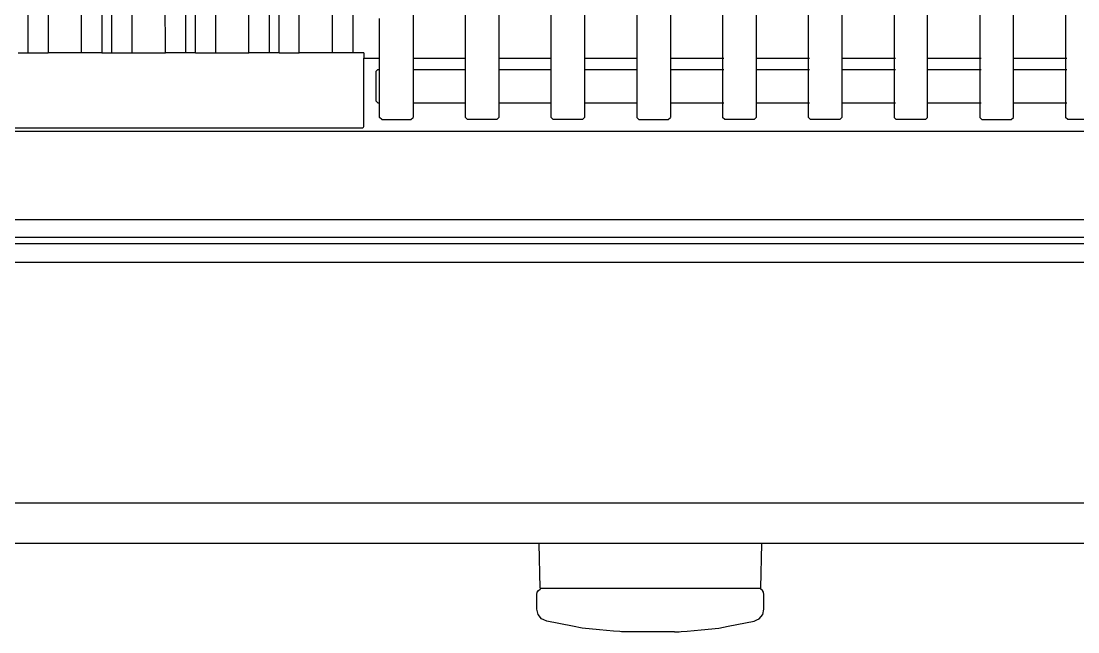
# Model space of a CAD drawing. Header units: millimetres. Extents: x 232 to 1180, y 355 to 899.
# Drawn here: x 474.3 to 657, y 355.2 to 460.9 of the extents above; entities that cross this region are included whole.
import ezdxf

# ---------------------------------------------------------------- set-up
doc = ezdxf.new("R2010")
doc.units = ezdxf.units.MM
doc.header["$MEASUREMENT"] = 0
doc.layers.add('Edges', color=7, linetype='Continuous')

# ---------------------------------------------------------------- blocks, each defined once
blk = doc.blocks.new('Ruby Burner grill pl')
at = {"layer": 'Edges'}
for p, q in [((-16.3167, 0.4374), (-16.3177, -7.7975)), ((-11.2483, 0.4374), (-11.2483, -8.1379)), ((-10.7562, 0.4374), (-10.7562, -8.1379)), ((-17.2936, -8.0877), (-17.2936, -6.8494)), ((-15.2143, -8.0877), (-15.2133, -6.8341)), ((-11.5633, -6.8217), (-11.5633, -8.1379)), ((-10.4413, -6.8303), (-10.4413, -8.1379)), ((-15.0249, -6.9274), (-15.0249, -8.0877)), ((-12.8625, -6.9021), (-12.8625, -8.1379)), ((-9.142, -6.9443), (-9.142, -8.1379)), ((-8.8271, -8.1379), (-8.8271, -6.9401)), ((-17.1041, -7.0335), (-17.1041, -8.0877)), ((-14.9314, -8.0877), (-14.9314, -7.0182)), ((-13.1775, -8.1379), (-13.1775, -6.9823)), ((-15.5293, -7.1411), (-15.5293, -8.0877)), ((-14.7419, -8.0877), (-14.7419, -7.2023)), ((-16.7891, -8.0877), (-16.7891, -7.3395)), ((-15.7188, -8.0877), (-15.7188, -7.3251)), ((-15.8123, -7.416), (-15.8123, -8.0877)), ((-12.3704, -8.1379), (-12.3704, -7.3802)), ((-9.6342, -7.4224), (-9.6342, -8.1379)), ((-8.335, -7.4182), (-8.335, -8.1379)), ((-16.5997, -7.5235), (-16.5997, -8.0877)), ((-14.4269, -8.0877), (-14.4269, -7.5083)), ((-13.6696, -7.4604), (-13.6696, -8.1379)), ((-7.5279, -7.5022), (-7.5279, -8.1379)), ((-16.5062, -8.0877), (-16.5062, -7.6144)), ((-16.0007, -8.0877), (-16.0017, -7.6)), ((-14.2375, -7.6924), (-14.2375, -8.0877)), ((-12.0554, -7.6862), (-12.0554, -8.1379)), ((-9.9491, -8.1379), (-9.9491, -7.7284)), ((-8.02, -8.1379), (-8.0198, -7.7244)), ((-16.3177, -7.7975), (-16.3167, -8.0877)), ((-13.9846, -8.1379), (-13.9846, -7.7664)), ((-17.3871, -8.0877), (-17.2936, -8.0877)), ((-17.2936, -8.0877), (-17.1041, -8.0877)), ((-16.7891, -8.0877), (-17.1041, -8.0877)), ((-16.5997, -8.0877), (-16.7891, -8.0877)), ((-16.5997, -8.0877), (-16.5062, -8.0877)), ((-16.5062, -8.0877), (-16.3167, -8.0877)), ((-16.3167, -8.0877), (-16.0007, -8.0877)), ((-15.8123, -8.0877), (-16.0007, -8.0877)), ((-15.7188, -8.0877), (-15.8123, -8.0877)), ((-15.7188, -8.0877), (-15.5293, -8.0877)), ((-15.5293, -8.0877), (-15.2143, -8.0877)), ((-15.0249, -8.0877), (-15.2143, -8.0877)), ((-14.9314, -8.0877), (-15.0249, -8.0877)), ((-14.9314, -8.0877), (-14.7419, -8.0877)), ((-14.4269, -8.0877), (-14.7419, -8.0877)), ((-14.2375, -8.0877), (-14.4269, -8.0877)), ((-14.1317, -8.0877), (-14.2375, -8.0877)), ((-14.1317, -8.0877), (-14.1317, -8.1379)), ((-14.1317, -8.1379), (-13.9846, -8.1379)), ((-14.1317, -8.7767), (-14.1317, -8.1379)), ((-13.9846, -8.2452), (-13.9846, -8.1379)), ((-13.6696, -8.1379), (-13.1775, -8.1379)), ((-13.6696, -8.1379), (-13.6696, -8.2452)), ((-13.1775, -8.2452), (-13.1775, -8.1379)), ((-12.8625, -8.1379), (-12.3704, -8.1379)), ((-12.8625, -8.1379), (-12.8625, -8.2452)), ((-12.3704, -8.2452), (-12.3704, -8.1379)), ((-12.0554, -8.1379), (-11.5633, -8.1379)), ((-12.0554, -8.1379), (-12.0554, -8.2452)), ((-11.5633, -8.1379), (-11.5633, -8.2452)), ((-11.2483, -8.1379), (-10.7562, -8.1379)), ((-11.2483, -8.1379), (-11.2483, -8.2452)), ((-10.7562, -8.1379), (-10.7442, -8.1379)), ((-10.7562, -8.1379), (-10.7562, -8.2452)), ((-10.4413, -8.1379), (-9.9491, -8.1379)), ((-10.4413, -8.1379), (-10.4413, -8.2452)), ((-9.9491, -8.1379), (-9.9371, -8.1379)), ((-9.9491, -8.2452), (-9.9491, -8.1379)), ((-9.6342, -8.1379), (-9.142, -8.1379)), ((-9.6342, -8.1379), (-9.6342, -8.2452)), ((-9.142, -8.1379), (-9.1301, -8.1379)), ((-9.142, -8.1379), (-9.142, -8.2452)), ((-8.8271, -8.1379), (-8.335, -8.1379)), ((-8.8271, -8.2452), (-8.8271, -8.1379)), ((-8.335, -8.1379), (-8.323, -8.1379)), ((-8.335, -8.1379), (-8.335, -8.2452)), ((-8.02, -8.1379), (-7.5279, -8.1379)), ((-8.02, -8.2452), (-8.02, -8.1379)), ((-7.5279, -8.1379), (-7.5159, -8.1379)), ((-7.5279, -8.1379), (-7.5279, -8.2452)), ((-14.02, -8.2649), (-14.0003, -8.2452)), ((-14.0003, -8.2452), (-13.9846, -8.2452)), ((-13.9846, -8.5601), (-13.9846, -8.2452)), ((-13.6696, -8.2452), (-13.1775, -8.2452)), ((-13.6696, -8.2452), (-13.6696, -8.5601)), ((-13.1775, -8.5601), (-13.1775, -8.2452)), ((-12.8625, -8.2452), (-12.3704, -8.2452)), ((-12.8625, -8.2452), (-12.8625, -8.5601)), ((-12.3704, -8.5601), (-12.3704, -8.2452)), ((-12.0554, -8.2452), (-11.5633, -8.2452)), ((-12.0554, -8.2452), (-12.0554, -8.5601)), ((-11.5633, -8.2452), (-11.5633, -8.5601)), ((-11.2483, -8.2452), (-10.7562, -8.2452)), ((-11.2483, -8.2452), (-11.2483, -8.5601)), ((-10.7562, -8.2452), (-10.7442, -8.2452)), ((-10.7562, -8.2452), (-10.7562, -8.5601)), ((-10.4413, -8.2452), (-9.9491, -8.2452)), ((-10.4413, -8.2452), (-10.4413, -8.5601)), ((-9.9491, -8.2452), (-9.9371, -8.2452)), ((-9.9491, -8.5601), (-9.9491, -8.2452)), ((-9.6342, -8.2452), (-9.142, -8.2452)), ((-9.6342, -8.2452), (-9.6342, -8.5601)), ((-9.142, -8.2452), (-9.1301, -8.2452)), ((-9.142, -8.2452), (-9.142, -8.5601)), ((-8.8271, -8.2452), (-8.335, -8.2452)), ((-8.8271, -8.5601), (-8.8271, -8.2452)), ((-8.335, -8.2452), (-8.323, -8.2452)), ((-8.335, -8.2452), (-8.335, -8.5601)), ((-8.02, -8.2452), (-7.5279, -8.2452)), ((-8.02, -8.5601), (-8.02, -8.2452)), ((-7.5279, -8.2452), (-7.5159, -8.2452)), ((-7.5279, -8.2452), (-7.5279, -8.5601)), ((-14.02, -8.2649), (-14.02, -8.5405)), ((-14.02, -8.5405), (-14.0003, -8.5601)), ((-14.0003, -8.5601), (-13.9846, -8.5601)), ((-13.9846, -8.6979), (-13.9846, -8.5601)), ((-13.6696, -8.5601), (-13.1775, -8.5601)), ((-13.6696, -8.5601), (-13.6696, -8.6979)), ((-13.1775, -8.6979), (-13.1775, -8.5601)), ((-12.8625, -8.5601), (-12.3704, -8.5601)), ((-12.8625, -8.5601), (-12.8625, -8.6979)), ((-12.3704, -8.6979), (-12.3704, -8.5601)), ((-12.0554, -8.5601), (-11.5633, -8.5601)), ((-12.0554, -8.5601), (-12.0554, -8.6979)), ((-11.5633, -8.5601), (-11.5633, -8.6979)), ((-11.2483, -8.5601), (-10.7562, -8.5601)), ((-11.2483, -8.5601), (-11.2483, -8.6979)), ((-10.7562, -8.5601), (-10.7442, -8.5601)), ((-10.7562, -8.5601), (-10.7562, -8.6979)), ((-10.4413, -8.5601), (-9.9491, -8.5601)), ((-10.4413, -8.5601), (-10.4413, -8.6979)), ((-9.9491, -8.5601), (-9.9371, -8.5601)), ((-9.9491, -8.6979), (-9.9491, -8.5601)), ((-9.6342, -8.5601), (-9.142, -8.5601)), ((-9.6342, -8.5601), (-9.6342, -8.6979)), ((-9.142, -8.5601), (-9.1301, -8.5601)), ((-9.142, -8.5601), (-9.142, -8.6979)), ((-8.8271, -8.5601), (-8.335, -8.5601)), ((-8.8271, -8.6979), (-8.8271, -8.5601)), ((-8.335, -8.5601), (-8.323, -8.5601)), ((-8.335, -8.5601), (-8.335, -8.6979)), ((-8.02, -8.5601), (-7.5279, -8.5601)), ((-8.02, -8.6979), (-8.02, -8.5601)), ((-7.5279, -8.5601), (-7.5159, -8.5601)), ((-7.5279, -8.5601), (-7.5279, -8.6979)), ((-13.9649, -8.7176), (-13.9846, -8.6979)), ((-13.9649, -8.7176), (-13.6893, -8.7176)), ((-13.6893, -8.7176), (-13.6696, -8.6979)), ((-13.1775, -8.6979), (-13.1578, -8.7176)), ((-12.8822, -8.7176), (-13.1578, -8.7176)), ((-12.8822, -8.7176), (-12.8625, -8.6979)), ((-12.3507, -8.7176), (-12.3704, -8.6979)), ((-12.0751, -8.7176), (-12.3507, -8.7176)), ((-12.0554, -8.6979), (-12.0751, -8.7176)), ((-11.5633, -8.6979), (-11.5436, -8.7176)), ((-11.5436, -8.7176), (-11.268, -8.7176)), ((-11.268, -8.7176), (-11.2483, -8.6979)), ((-10.7365, -8.7176), (-10.7562, -8.6979)), ((-10.4609, -8.7176), (-10.7365, -8.7176)), ((-10.4413, -8.6979), (-10.4609, -8.7176)), ((-9.9294, -8.7176), (-9.9491, -8.6979)), ((-9.6538, -8.7176), (-9.9294, -8.7176)), ((-9.6342, -8.6979), (-9.6538, -8.7176)), ((-9.142, -8.6979), (-9.1224, -8.7176)), ((-8.8468, -8.7176), (-9.1224, -8.7176)), ((-8.8468, -8.7176), (-8.8271, -8.6979)), ((-8.335, -8.6979), (-8.3153, -8.7176)), ((-8.3153, -8.7176), (-8.0397, -8.7176)), ((-8.0397, -8.7176), (-8.02, -8.6979)), ((-7.5082, -8.7176), (-7.5279, -8.6979)), ((-7.2326, -8.7176), (-7.5082, -8.7176)), ((-24.5766, -8.8254), (15.0785, -8.8254)), ((-24.4663, -8.7964), (-14.1513, -8.7964)), ((-14.1513, -8.7964), (-14.1438, -8.7949)), ((-14.1438, -8.7949), (-14.1374, -8.7906)), ((-14.1374, -8.7906), (-14.1332, -8.7842)), ((-14.1332, -8.7842), (-14.1317, -8.7767)), ((16.266, -9.6625), (-25.7641, -9.6625)), ((-25.7641, -9.8254), (16.266, -9.8254)), ((16.266, -9.888), (-25.7641, -9.888)), ((16.266, -10.0623), (-25.7641, -10.0623)), ((-25.7641, -12.3254), (16.266, -12.3254)), ((16.266, -12.7085), (-25.7641, -12.7085)), ((-12.4746, -13.1302), (-12.4829, -12.7085)), ((-10.3968, -13.1302), (-10.3884, -12.7085)), ((-12.5039, -13.1893), (-12.5003, -13.1691)), ((-12.5039, -13.3271), (-12.5039, -13.1893)), ((-12.5003, -13.1691), (-12.4899, -13.1513)), ((-12.4899, -13.1513), (-12.474, -13.1382)), ((-12.4746, -13.1302), (-12.4652, -13.1302)), ((-12.474, -13.1382), (-12.4652, -13.1302)), ((-12.4652, -13.1302), (-10.4062, -13.1302)), ((-10.3974, -13.1382), (-10.4062, -13.1302)), ((-10.4062, -13.1302), (-10.3968, -13.1302)), ((-10.3815, -13.1513), (-10.3974, -13.1382)), ((-10.3711, -13.1691), (-10.3815, -13.1513)), ((-10.3675, -13.1893), (-10.3711, -13.1691)), ((-10.3675, -13.3271), (-10.3675, -13.1893)), ((-12.4922, -13.3779), (-12.5039, -13.3271)), ((-12.4596, -13.4189), (-12.4922, -13.3779)), ((-12.4378, -13.4296), (-12.4596, -13.4189)), ((-10.4336, -13.4296), (-10.4117, -13.4189)), ((-10.4117, -13.4189), (-10.3791, -13.3779)), ((-10.3791, -13.3779), (-10.3675, -13.3271)), ((-12.4121, -13.4419), (-12.4378, -13.4296)), ((-12.1681, -13.4886), (-12.4121, -13.4419)), ((-12.0784, -13.5053), (-12.1681, -13.4886)), ((-11.9136, -13.5216), (-12.0784, -13.5053)), ((-11.7829, -13.534), (-11.9136, -13.5216)), ((-11.0885, -13.534), (-10.9577, -13.5216)), ((-10.9577, -13.5216), (-10.793, -13.5053)), ((-10.793, -13.5053), (-10.7033, -13.4886)), ((-10.7033, -13.4886), (-10.4593, -13.4419)), ((-10.4593, -13.4419), (-10.4336, -13.4296)), ((-11.7235, -13.5393), (-11.7829, -13.534)), ((-11.7071, -13.54), (-11.7235, -13.5393)), ((-11.6607, -13.5418), (-11.7071, -13.54)), ((-11.2107, -13.5418), (-11.6607, -13.5418)), ((-11.2107, -13.5418), (-11.1643, -13.54)), ((-11.1643, -13.54), (-11.1479, -13.5393)), ((-11.1479, -13.5393), (-11.0885, -13.534))]:
    blk.add_line(p, q, dxfattribs=at)

msp = doc.modelspace()

# ---------------------------------------------------------------- block references
at = {"xscale": 18.37224819110694, "yscale": 18.37224819110694, "zscale": 18.37224819110694}
msp.add_blockref('Ruby Burner grill pl', (793.24, 603.99), dxfattribs=at)

doc.saveas('drawing.dxf')
